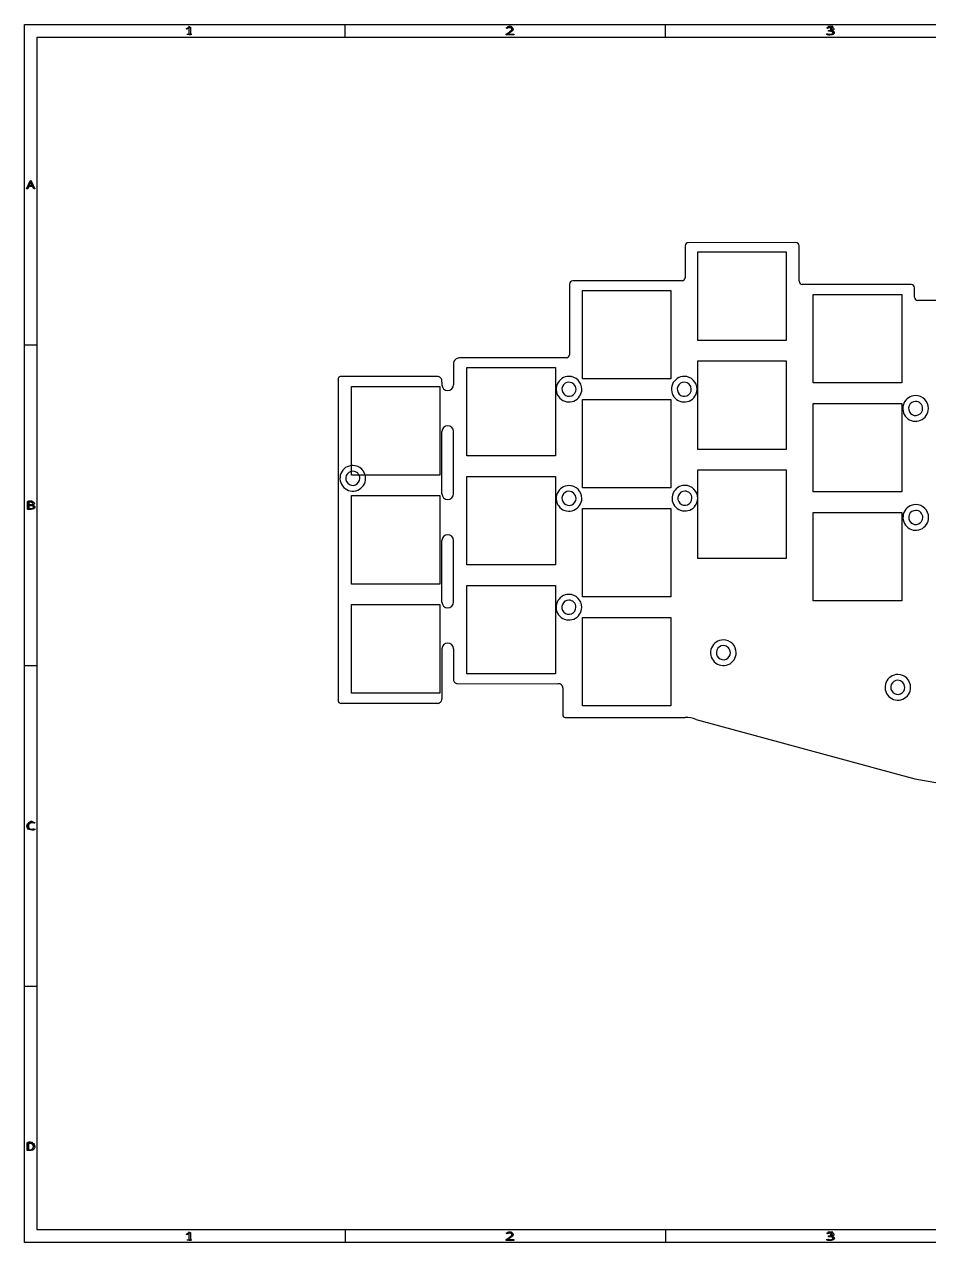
# Model space of a CAD drawing. Header units: millimetres. Extents: x 10 to 287, y 10 to 200.
# Drawn here: x 10 to 151, y 10 to 200 of the extents above; entities that cross this region are included whole.
import ezdxf

# ---------------------------------------------------------------- set-up
doc = ezdxf.new("R2010")
doc.units = ezdxf.units.MM
doc.layers.get('0').update_dxf_attribs({"linetype": 'CONTINUOUS'})

msp = doc.modelspace()

# ---------------------------------------------------------------- linework, layer by layer
at = {"color": 7}
for points in [[(10, 200.0072), (287.0022, 200.0072), (287.0022, 10), (10, 10)], [(12, 198.0072), (285.0022, 198.0072), (285.0022, 12), (12, 12)], [(136.23085, 199.305306)], [(11.460281, 174.357198), (11.284742, 174.740258), (10.707094, 174.740258), (10.533595, 174.357198), (10.34785, 174.357198), (10.917333, 175.599974), (11.082667, 175.599974), (11.650109, 174.357198)], [(115.01, 164.5072), (128.81, 164.5072), (128.81, 150.7072), (115.01, 150.7072)], [(115.01, 164.5072), (128.81, 164.5072), (128.81, 150.7072), (115.01, 150.7072)], [(97.01, 158.5072), (110.81, 158.5072), (110.81, 144.7072), (97.01, 144.7072)], [(97.01, 158.5072), (110.81, 158.5072), (110.81, 144.7072), (97.01, 144.7072)], [(133.01, 157.8872), (146.81, 157.8872), (146.81, 144.0872), (133.01, 144.0872)], [(133.01, 157.8872), (146.81, 157.8872), (146.81, 144.0872), (133.01, 144.0872)], [(79.01, 146.5072), (92.81, 146.5072), (92.81, 132.7072), (79.01, 132.7072)], [(79.01, 146.5072), (92.81, 146.5072), (92.81, 132.7072), (79.01, 132.7072)], [(115.01, 147.5072), (128.81, 147.5072), (128.81, 133.7072), (115.01, 133.7072)], [(115.01, 147.5072), (128.81, 147.5072), (128.81, 133.7072), (115.01, 133.7072)], [(94.925, 145.1072)], [(94.925, 145.1072)], [(112.9, 145.1072)], [(112.9, 145.1072)], [(74.81, 129.7072), (61.01, 129.7072), (61.01, 143.5072), (74.81, 143.5072)], [(74.81, 129.7072), (61.01, 129.7072), (61.01, 143.5072), (74.81, 143.5072)], [(94.925, 144.2072)], [(94.925, 144.2072)], [(112.9, 144.2072)], [(112.9, 144.2072)], [(97.01, 141.5072), (110.81, 141.5072), (110.81, 127.7072), (97.01, 127.7072)], [(97.01, 141.5072), (110.81, 141.5072), (110.81, 127.7072), (97.01, 127.7072)], [(133.01, 140.8872), (146.81, 140.8872), (146.81, 127.0872), (133.01, 127.0872)], [(133.01, 140.8872), (146.81, 140.8872), (146.81, 127.0872), (133.01, 127.0872)], [(148.975, 142.1072)], [(148.975, 142.1072)], [(148.975, 141.2072)], [(148.975, 141.2072)], [(61.21, 131.2072)], [(61.21, 131.2072)], [(61.21, 130.3072)], [(61.21, 130.3072)], [(79.01, 129.5072), (92.81, 129.5072), (92.81, 115.7072), (79.01, 115.7072)], [(79.01, 129.5072), (92.81, 129.5072), (92.81, 115.7072), (79.01, 115.7072)], [(115.01, 130.5072), (128.81, 130.5072), (128.81, 116.7072), (115.01, 116.7072)], [(115.01, 130.5072), (128.81, 130.5072), (128.81, 116.7072), (115.01, 116.7072)], [(94.925, 128.0822)], [(94.925, 128.0822)], [(113, 128.1072)], [(113, 128.1072)], [(74.81, 112.7072), (61.01, 112.7072), (61.01, 126.5072), (74.81, 126.5072)], [(74.81, 112.7072), (61.01, 112.7072), (61.01, 126.5072), (74.81, 126.5072)], [(94.925, 127.1822)], [(94.925, 127.1822)], [(113, 127.2072)], [(113, 127.2072)], [(97.01, 124.5072), (110.81, 124.5072), (110.81, 110.7072), (97.01, 110.7072)], [(97.01, 124.5072), (110.81, 124.5072), (110.81, 110.7072), (97.01, 110.7072)], [(133.01, 123.8822), (146.81, 123.8822), (146.81, 110.0822), (133.01, 110.0822)], [(133.01, 123.8822), (146.81, 123.8822), (146.81, 110.0822), (133.01, 110.0822)], [(149, 125.1072)], [(149, 125.1072)], [(149, 124.2072)], [(149, 124.2072)], [(79.01, 112.5072), (92.81, 112.5072), (92.81, 98.7072), (79.01, 98.7072)], [(79.01, 112.5072), (92.81, 112.5072), (92.81, 98.7072), (79.01, 98.7072)], [(94.91, 111.1072)], [(94.91, 111.1072)], [(94.91, 110.2072)], [(94.91, 110.2072)], [(74.81, 95.7072), (61.01, 95.7072), (61.01, 109.5072), (74.81, 109.5072)], [(74.81, 95.7072), (61.01, 95.7072), (61.01, 109.5072), (74.81, 109.5072)], [(97.01, 107.5072), (110.81, 107.5072), (110.81, 93.7072), (97.01, 93.7072)], [(97.01, 107.5072), (110.81, 107.5072), (110.81, 93.7072), (97.01, 93.7072)], [(119, 104.0072)], [(119, 104.0072)], [(119, 103.1072)], [(119, 103.1072)], [(146.2, 98.6072)], [(146.2, 98.6072)], [(146.2, 97.7072)], [(146.2, 97.7072)], [(10.6595, 24.4136), (10.6595, 25.7136), (10.969, 25.7136), (11.1548, 25.6517), (11.2786, 25.5279), (11.3405, 25.4041), (11.4024, 25.1565), (11.4024, 24.9707), (11.3405, 24.7231), (11.2786, 24.5993), (11.1548, 24.4755), (10.969, 24.4136)], [(11.42659, 24.98313)], [(11.620497, 24.98816)]]:
    msp.add_lwpolyline(points, close=True, dxfattribs=at)
for points in [[(35.526816, 199.339985), (35.337068, 199.232521), (35.222221, 199.334786), (35.70408, 199.594781), (35.886337, 199.594781), (35.88632, 198.3572)], [(35.7177, 198.4136), (35.7177, 199.7136), (35.5939, 199.5279), (35.4701, 199.4041), (35.3463, 199.3422)], [(60, 198.0072), (60, 200.0072)], [(85.3463, 199.5898), (85.4082, 199.6517), (85.532, 199.7136), (85.8415, 199.7136), (85.9654, 199.6517), (86.0273, 199.5898), (86.0892, 199.466), (86.0892, 199.3422), (86.0273, 199.1565), (85.2844, 198.4136), (86.0892, 198.4136)], [(110, 198.0072), (110, 200.0072)], [(135.2844, 199.7136), (136.0892, 199.7136), (135.6558, 199.2184), (135.8415, 199.2184), (135.9654, 199.1565), (136.0273, 199.0945), (136.0892, 198.9707), (136.0892, 198.6612), (136.0273, 198.5374), (135.9654, 198.4755), (135.8415, 198.4136), (135.4701, 198.4136), (135.3463, 198.4755), (135.2844, 198.5374)], [(36.0892, 198.4136), (35.3463, 198.4136)], [(35.88632, 198.3572), (35.671606, 198.3572), (35.671606, 199.222117)], [(86.298272, 198.3572), (85.11984, 198.3572), (85.11984, 198.483731), (85.586719, 198.811325)], [(85.257165, 199.36425), (85.139821, 199.466514)], [(85.768987, 198.757591), (85.396983, 198.502796), (85.396983, 198.495896), (86.298283, 198.495896), (86.298272, 198.3572)], [(135.11236, 198.407492), (135.11236, 198.549623)], [(135.23218, 199.379838), (135.12233, 199.483836)], [(135.55677, 198.930943), (135.3845, 198.930943), (135.3845, 199.06092), (135.55927, 199.06092)], [(135.86135, 199.008916), (135.86135, 199.002016)], [(10.5667, 174.4136), (11, 175.7136), (11.4333, 174.4136)], [(10.933658, 175.253313), (10.768325, 174.87892), (11.22963, 174.878922)], [(11.22963, 174.878922), (11.066338, 175.253315)], [(10.6905, 174.785), (11.3095, 174.785)], [(113.03, 165.4576), (113.0471, 160.5004)], [(113.03, 165.4576), (113.0471, 160.5004)], [(130.31, 165.971), (113.53, 165.9576)], [(130.31, 165.971), (113.53, 165.9576)], [(130.81, 159.9538), (130.81, 165.471)], [(130.81, 159.9538), (130.81, 165.471)], [(112.5471, 160.0004), (95.5171, 160.0004)], [(112.5471, 160.0004), (95.5171, 160.0004)], [(95.0171, 159.5004), (95.0154, 148.4864)], [(95.0171, 159.5004), (95.0154, 148.4864)], [(148.2932, 159.4382), (131.31, 159.4538)], [(148.2932, 159.4382), (131.31, 159.4538)], [(148.7932, 157.4382), (148.7932, 158.9382)], [(148.7932, 157.4382), (148.7932, 158.9382)], [(166.3605, 156.9522), (149.2932, 156.9382)], [(166.3605, 156.9522), (149.2932, 156.9382)], [(10, 150.0072), (12, 150.0072)], [(76.91, 147.0451), (76.91, 143.8072)], [(76.91, 147.0451), (76.91, 143.8072)], [(94.5154, 147.9864), (77.8464, 147.9815)], [(94.5154, 147.9864), (77.8464, 147.9815)], [(58.91, 144.6072), (58.91, 94.6072)], [(58.91, 144.6072), (58.91, 94.6072)], [(74.41, 145.1072), (59.41, 145.1072)], [(74.41, 145.1072), (59.41, 145.1072)], [(75.11, 144.2072), (75.11, 144.4072)], [(75.11, 144.2072), (75.11, 144.4072)], [(75.11, 144.2072), (75.11, 143.8072)], [(75.11, 144.2072), (75.11, 143.8072)], [(75.11, 126.8072), (75.11, 136.5072)], [(75.11, 126.8072), (75.11, 136.5072)], [(76.91, 126.8072), (76.91, 136.5072)], [(76.91, 126.8072), (76.91, 136.5072)], [(10.477354, 125.594775), (10.944985, 125.594775)], [(11.052727, 124.357174), (10.477357, 124.357174), (10.477354, 125.594775)], [(11.0929, 125.0945), (11.2786, 125.0326), (11.3405, 124.9707), (11.4024, 124.8469), (11.4024, 124.6612), (11.3405, 124.5374), (11.2786, 124.4755), (11.1548, 124.4136), (10.6595, 124.4136), (10.6595, 125.7136), (11.0929, 125.7136), (11.2167, 125.6517), (11.2786, 125.5898), (11.3405, 125.466), (11.3405, 125.3422), (11.2786, 125.2184), (11.2167, 125.1565), (11.0929, 125.0945), (10.6595, 125.0945)], [(10.95415, 125.461319), (10.683658, 125.461319), (10.683662, 125.067851)], [(10.683662, 125.067851), (10.986247, 125.067851)], [(10.997712, 124.937856), (10.683662, 124.937854)], [(10.683662, 124.937854), (10.683662, 124.488929), (11.013754, 124.488929)], [(11.254448, 125.014126), (11.254448, 125.005426)], [(75.11, 109.9072), (75.11, 119.5072)], [(75.11, 109.9072), (75.11, 119.5072)], [(76.91, 109.9072), (76.91, 119.5072)], [(76.91, 109.9072), (76.91, 119.5072)], [(75.11, 102.6072), (75.11, 94.8072)], [(75.11, 102.6072), (75.11, 94.8072)], [(76.91, 102.6072), (76.9166, 97.8072)], [(76.91, 102.6072), (76.9166, 97.8072)], [(10, 100.0072), (12, 100.0072)], [(77.51, 97.2138), (93.21, 97.1713)], [(77.51, 97.2138), (93.21, 97.1713)], [(93.9571, 96.5072), (93.95, 92.2972)], [(93.9571, 96.5072), (93.95, 92.2972)], [(74.41, 94.1072), (59.41, 94.1072)], [(74.41, 94.1072), (59.41, 94.1072)], [(94.34, 91.9072), (113.04, 91.9172)], [(94.34, 91.9072), (113.04, 91.9172)], [(114.77, 91.6081), (148.8398, 82.3171)], [(114.77, 91.6081), (148.8398, 82.3171)], [(148.8398, 82.3171), (166.3587, 79.2848)], [(148.8398, 82.3171), (166.3587, 79.2848)], [(11.4024, 74.5374), (11.3405, 74.4755), (11.1548, 74.4136), (11.031, 74.4136), (10.8452, 74.4755), (10.7214, 74.5993), (10.6595, 74.7231), (10.5976, 74.9707), (10.5976, 75.1565), (10.6595, 75.4041), (10.7214, 75.5279), (10.8452, 75.6517), (11.031, 75.7136), (11.1548, 75.7136), (11.3405, 75.6517), (11.4024, 75.5898)], [(11.205122, 75.47535), (11.205111, 75.47518)], [(11.671922, 75.53948), (11.587052, 75.40775)], [(11.605902, 74.5254), (11.605902, 74.3902)], [(10, 50.0072), (12, 50.0072)], [(10.859165, 24.35721), (10.452986, 24.35721), (10.452986, 25.59478), (10.902028, 25.59478)], [(10.875494, 25.46152), (10.636685, 25.46152), (10.636685, 24.49087), (10.834672, 24.49087)], [(35.526816, 11.33282), (35.337068, 11.22535), (35.222221, 11.32762), (35.70408, 11.58761), (35.886337, 11.58761), (35.88632, 10.35)], [(35.7177, 10.4064), (35.7177, 11.7064), (35.5939, 11.5207), (35.4701, 11.3969), (35.3463, 11.335)], [(60, 12), (60, 10)], [(85.257165, 11.35698), (85.139821, 11.45925)], [(85.3463, 11.5826), (85.4082, 11.6445), (85.532, 11.7064), (85.8415, 11.7064), (85.9654, 11.6445), (86.0273, 11.5826), (86.0892, 11.4588), (86.0892, 11.335), (86.0273, 11.1493), (85.2844, 10.4064), (86.0892, 10.4064)], [(110, 12), (110, 10)], [(135.23218, 11.37247), (135.12233, 11.47647)], [(135.2844, 11.7064), (136.0892, 11.7064), (135.6558, 11.2112), (135.8415, 11.2112), (135.9654, 11.1493), (136.0273, 11.0873), (136.0892, 10.9635), (136.0892, 10.654), (136.0273, 10.5302), (135.9654, 10.4683), (135.8415, 10.4064), (135.4701, 10.4064), (135.3463, 10.4683), (135.2844, 10.5302)], [(36.0892, 10.4064), (35.3463, 10.4064)], [(35.88632, 10.35), (35.671606, 10.35), (35.671606, 11.21492)], [(86.298272, 10.35), (85.11984, 10.35), (85.11984, 10.47653), (85.586719, 10.80413)], [(85.768987, 10.7503), (85.396983, 10.4955), (85.396983, 10.4885), (86.298283, 10.4885), (86.298272, 10.35)], [(135.11236, 10.40017), (135.11236, 10.5423)], [(135.55677, 10.92356), (135.3845, 10.92356), (135.3845, 11.05355), (135.55927, 11.05355)], [(135.86135, 11.00169), (135.86135, 10.99469)], [(136.23085, 11.29784), (136.23086, 11.29812)]]:
    msp.add_lwpolyline(points, dxfattribs=at)
for points in [[(85.139821, 199.466514), (85.209728, 199.506961), (85.289621, 199.541049), (85.379502, 199.568779)], [(85.379502, 199.568779), (85.471047, 199.597666), (85.57341, 199.612109), (85.686593, 199.612109)], [(85.686593, 199.612109), (85.853038, 199.612109), (85.98453, 199.582642), (86.081068, 199.523709)], [(86.081068, 199.523709), (86.177606, 199.464776), (86.225875, 199.384466), (86.225875, 199.282781)], [(135.12233, 199.483836), (135.185597, 199.518503), (135.263823, 199.548546), (135.35701, 199.573966)], [(135.35701, 199.573966), (135.45189, 199.599386), (135.55925, 199.612096), (135.67909, 199.612096)], [(135.67909, 199.612096), (135.865503, 199.612096), (136.00365, 199.583209), (136.09353, 199.525436)], [(136.09353, 199.525436), (136.185077, 199.467663), (136.23085, 199.394286), (136.23085, 199.305306)], [(35.606706, 199.388515), (35.585066, 199.375802), (35.558436, 199.359625), (35.526816, 199.339985)], [(35.681606, 199.435315), (35.654973, 199.416828), (35.630006, 199.401228), (35.606706, 199.388515)], [(35.671606, 199.222117), (35.671606, 199.271804), (35.672439, 199.31167), (35.674106, 199.341715)], [(35.674106, 199.341715), (35.675773, 199.371762), (35.678273, 199.402962), (35.681606, 199.435315)], [(85.456899, 199.45091), (85.391986, 199.43011), (85.325408, 199.401223), (85.257165, 199.36425)], [(85.686593, 199.48211), (85.598377, 199.48211), (85.521812, 199.47171), (85.456899, 199.45091)], [(85.586719, 198.811325), (85.674935, 198.873725), (85.749835, 198.929191), (85.81142, 198.977722)], [(85.91379, 199.42838), (85.855537, 199.4642), (85.779804, 199.48211), (85.686593, 199.48211)], [(86.008668, 198.932654), (85.940425, 198.877187), (85.860532, 198.818833), (85.768987, 198.757591)], [(85.81142, 198.977722), (85.874667, 199.026255), (85.922103, 199.073632), (85.95373, 199.119852)], [(86.00117, 199.274116), (86.00117, 199.342293), (85.972043, 199.393714), (85.91379, 199.42838)], [(85.95373, 199.119852), (85.985357, 199.166072), (86.00117, 199.217493), (86.00117, 199.274116)], [(86.168455, 199.100784), (86.130175, 199.044164), (86.076913, 198.988121), (86.008668, 198.932654)], [(86.225875, 199.282781), (86.225875, 199.218074), (86.206735, 199.157409), (86.168455, 199.100784)], [(135.11236, 198.549623), (135.18726, 198.523043), (135.267987, 198.50282), (135.35454, 198.488953)], [(135.34205, 198.355492), (135.262157, 198.364739), (135.185593, 198.382072), (135.11236, 198.407492)], [(135.43441, 199.454368), (135.36617, 199.434721), (135.29876, 199.409878), (135.23218, 199.379838)], [(135.60171, 198.339892), (135.508503, 198.339892), (135.42195, 198.345092), (135.34205, 198.355492)], [(135.35454, 198.488953), (135.441093, 198.475086), (135.524317, 198.468153), (135.60421, 198.468153)], [(135.68158, 199.483838), (135.585047, 199.483838), (135.502657, 199.474015), (135.43441, 199.454368)], [(135.92378, 198.878943), (135.837227, 198.91361), (135.71489, 198.930943), (135.55677, 198.930943)], [(135.55927, 199.06092), (135.705737, 199.06092), (135.81642, 199.082297), (135.89132, 199.12505)], [(135.98869, 198.386692), (135.888823, 198.355492), (135.75983, 198.339892), (135.60171, 198.339892)], [(135.60421, 198.468153), (135.763997, 198.468153), (135.878843, 198.48953), (135.94875, 198.532283)], [(135.91877, 199.433578), (135.860503, 199.467085), (135.78144, 199.483838), (135.68158, 199.483838)], [(136.1285, 199.105986), (136.0619, 199.057453), (135.97285, 199.025096), (135.86135, 199.008916)], [(135.86135, 199.002016), (136.00283, 198.990463), (136.108523, 198.959263), (136.17843, 198.908416)], [(135.89132, 199.12505), (135.967887, 199.167803), (136.00617, 199.224425), (136.00617, 199.294914)], [(136.00617, 199.294914), (136.00617, 199.355001), (135.977037, 199.401222), (135.91877, 199.433578)], [(136.0561, 198.712546), (136.0561, 198.789967), (136.011993, 198.845432), (135.92378, 198.878943)], [(135.94875, 198.532283), (136.020317, 198.57619), (136.0561, 198.636277), (136.0561, 198.712546)], [(136.21339, 198.51669), (136.165123, 198.461223), (136.090223, 198.417891), (135.98869, 198.386692)], [(136.23086, 199.305315), (136.23086, 199.222117), (136.19674, 199.155674), (136.1285, 199.105986)], [(136.17843, 198.908416), (136.250003, 198.857576), (136.28579, 198.791133), (136.28579, 198.709086)], [(136.28579, 198.709086), (136.28579, 198.636287), (136.261657, 198.572155), (136.21339, 198.51669)], [(10.962238, 175.333043), (10.951351, 175.299536), (10.941825, 175.27296), (10.933658, 175.253313)], [(10.996938, 175.438775), (10.986051, 175.402955), (10.974485, 175.367711), (10.962238, 175.333043)], [(11.017348, 175.378105), (11.009181, 175.404685), (11.002378, 175.424908), (10.996938, 175.438775)], [(11.045928, 175.303575), (11.036401, 175.327842), (11.026875, 175.352685), (11.017348, 175.378105)], [(11.066338, 175.253315), (11.062271, 175.262562), (11.055468, 175.279315), (11.045928, 175.303575)], [(113.176447, 165.811153), (113.082678, 165.717385), (113.03, 165.590208), (113.03, 165.4576)], [(113.176447, 165.811153), (113.082678, 165.717385), (113.03, 165.590208), (113.03, 165.4576)], [(113.53, 165.9576), (113.397392, 165.9576), (113.270215, 165.904922), (113.176447, 165.811153)], [(113.53, 165.9576), (113.397392, 165.9576), (113.270215, 165.904922), (113.176447, 165.811153)], [(130.663553, 165.824553), (130.569785, 165.918322), (130.442608, 165.971), (130.31, 165.971)], [(130.663553, 165.824553), (130.569785, 165.918322), (130.442608, 165.971), (130.31, 165.971)], [(130.81, 165.471), (130.81, 165.603608), (130.757322, 165.730785), (130.663553, 165.824553)], [(130.81, 165.471), (130.81, 165.603608), (130.757322, 165.730785), (130.663553, 165.824553)], [(95.163547, 159.853953), (95.069778, 159.760185), (95.0171, 159.633008), (95.0171, 159.5004)], [(95.163547, 159.853953), (95.069778, 159.760185), (95.0171, 159.633008), (95.0171, 159.5004)], [(95.5171, 160.0004), (95.384492, 160.0004), (95.257315, 159.947722), (95.163547, 159.853953)], [(95.5171, 160.0004), (95.384492, 160.0004), (95.257315, 159.947722), (95.163547, 159.853953)], [(112.5471, 160.0004), (112.679708, 160.0004), (112.806885, 160.053078), (112.900653, 160.146847)], [(112.5471, 160.0004), (112.679708, 160.0004), (112.806885, 160.053078), (112.900653, 160.146847)], [(112.900653, 160.146847), (112.994422, 160.240615), (113.0471, 160.367792), (113.0471, 160.5004)], [(112.900653, 160.146847), (112.994422, 160.240615), (113.0471, 160.367792), (113.0471, 160.5004)], [(130.81, 159.9538), (130.81, 159.821192), (130.862678, 159.694015), (130.956447, 159.600247)], [(130.81, 159.9538), (130.81, 159.821192), (130.862678, 159.694015), (130.956447, 159.600247)], [(130.956447, 159.600247), (131.050215, 159.506478), (131.177392, 159.4538), (131.31, 159.4538)], [(130.956447, 159.600247), (131.050215, 159.506478), (131.177392, 159.4538), (131.31, 159.4538)], [(148.646753, 159.291753), (148.552985, 159.385522), (148.425808, 159.4382), (148.2932, 159.4382)], [(148.646753, 159.291753), (148.552985, 159.385522), (148.425808, 159.4382), (148.2932, 159.4382)], [(148.7932, 158.9382), (148.7932, 159.070808), (148.740522, 159.197985), (148.646753, 159.291753)], [(148.7932, 158.9382), (148.7932, 159.070808), (148.740522, 159.197985), (148.646753, 159.291753)], [(148.7932, 157.4382), (148.7932, 157.305592), (148.845878, 157.178415), (148.939647, 157.084647)], [(148.7932, 157.4382), (148.7932, 157.305592), (148.845878, 157.178415), (148.939647, 157.084647)], [(148.939647, 157.084647), (149.033415, 156.990878), (149.160592, 156.9382), (149.2932, 156.9382)], [(148.939647, 157.084647), (149.033415, 156.990878), (149.160592, 156.9382), (149.2932, 156.9382)], [(94.868953, 148.132847), (94.962722, 148.226615), (95.0154, 148.353792), (95.0154, 148.4864)], [(94.868953, 148.132847), (94.962722, 148.226615), (95.0154, 148.353792), (95.0154, 148.4864)], [(77.184271, 147.707199), (77.008659, 147.531606), (76.91, 147.29344), (76.91, 147.0451)], [(77.184271, 147.707199), (77.008659, 147.531606), (76.91, 147.29344), (76.91, 147.0451)], [(77.8464, 147.9814), (77.59806, 147.981427), (77.359883, 147.882793), (77.184271, 147.707199)], [(77.8464, 147.9814), (77.59806, 147.981427), (77.359883, 147.882793), (77.184271, 147.707199)], [(94.5154, 147.9864), (94.648008, 147.9864), (94.775185, 148.039078), (94.868953, 148.132847)], [(94.5154, 147.9864), (94.648008, 147.9864), (94.775185, 148.039078), (94.868953, 148.132847)], [(59.056447, 144.960753), (58.962678, 144.866985), (58.91, 144.739808), (58.91, 144.6072)], [(59.056447, 144.960753), (58.962678, 144.866985), (58.91, 144.739808), (58.91, 144.6072)], [(59.41, 145.1072), (59.277392, 145.1072), (59.150215, 145.054522), (59.056447, 144.960753)], [(59.41, 145.1072), (59.277392, 145.1072), (59.150215, 145.054522), (59.056447, 144.960753)], [(74.904975, 144.902175), (74.773699, 145.03345), (74.595652, 145.1072), (74.41, 145.1072)], [(74.904975, 144.902175), (74.773699, 145.03345), (74.595652, 145.1072), (74.41, 145.1072)], [(75.11, 144.4072), (75.11, 144.592852), (75.03625, 144.770899), (74.904975, 144.902175)], [(75.11, 144.4072), (75.11, 144.592852), (75.03625, 144.770899), (74.904975, 144.902175)], [(94.925, 145.1072), (94.116076, 145.1072), (93.386803, 144.619916), (93.077241, 143.872567)], [(94.925, 145.1072), (94.116076, 145.1072), (93.386803, 144.619916), (93.077241, 143.872567)], [(96.339214, 144.521414), (95.964141, 144.896486), (95.455433, 145.1072), (94.925, 145.1072)], [(96.339214, 144.521414), (95.964141, 144.896486), (95.455433, 145.1072), (94.925, 145.1072)], [(96.925, 143.1072), (96.925, 143.637633), (96.714286, 144.146341), (96.339214, 144.521414)], [(96.925, 143.1072), (96.925, 143.637633), (96.714286, 144.146341), (96.339214, 144.521414)], [(112.9, 145.1072), (112.091076, 145.1072), (111.361803, 144.619916), (111.052241, 143.872567)], [(112.9, 145.1072), (112.091076, 145.1072), (111.361803, 144.619916), (111.052241, 143.872567)], [(114.314214, 144.521414), (113.939141, 144.896486), (113.430433, 145.1072), (112.9, 145.1072)], [(114.314214, 144.521414), (113.939141, 144.896486), (113.430433, 145.1072), (112.9, 145.1072)], [(114.9, 143.1072), (114.9, 143.637633), (114.689286, 144.146341), (114.314214, 144.521414)], [(114.9, 143.1072), (114.9, 143.637633), (114.689286, 144.146341), (114.314214, 144.521414)], [(75.11, 143.8072), (75.11, 143.310144), (75.512944, 142.9072), (76.01, 142.9072)], [(75.11, 143.8072), (75.11, 143.310144), (75.512944, 142.9072), (76.01, 142.9072)], [(76.01, 142.9072), (76.507056, 142.9072), (76.91, 143.310144), (76.91, 143.8072)], [(76.01, 142.9072), (76.507056, 142.9072), (76.91, 143.310144), (76.91, 143.8072)], [(93.077241, 143.872567), (92.767679, 143.125218), (92.93879, 142.264982), (93.510786, 141.692986)], [(93.077241, 143.872567), (92.767679, 143.125218), (92.93879, 142.264982), (93.510786, 141.692986)], [(93.908733, 143.528152), (93.738473, 143.11711), (93.832585, 142.64398), (94.147183, 142.329383)], [(93.908733, 143.528152), (93.738473, 143.11711), (93.832585, 142.64398), (94.147183, 142.329383)], [(94.925, 144.2072), (94.480092, 144.2072), (94.078992, 143.939194), (93.908733, 143.528152)], [(94.925, 144.2072), (94.480092, 144.2072), (94.078992, 143.939194), (93.908733, 143.528152)], [(96.025, 143.1072), (96.025, 143.714713), (95.532513, 144.2072), (94.925, 144.2072)], [(96.025, 143.1072), (96.025, 143.714713), (95.532513, 144.2072), (94.925, 144.2072)], [(95.345952, 142.090933), (95.756994, 142.261192), (96.025, 142.662292), (96.025, 143.1072)], [(95.345952, 142.090933), (95.756994, 142.261192), (96.025, 142.662292), (96.025, 143.1072)], [(95.690367, 141.259441), (96.437716, 141.569003), (96.925, 142.298276), (96.925, 143.1072)], [(95.690367, 141.259441), (96.437716, 141.569003), (96.925, 142.298276), (96.925, 143.1072)], [(111.052241, 143.872567), (110.742679, 143.125218), (110.91379, 142.264982), (111.485786, 141.692986)], [(111.052241, 143.872567), (110.742679, 143.125218), (110.91379, 142.264982), (111.485786, 141.692986)], [(111.883733, 143.528152), (111.713473, 143.11711), (111.807585, 142.64398), (112.122183, 142.329383)], [(111.883733, 143.528152), (111.713473, 143.11711), (111.807585, 142.64398), (112.122183, 142.329383)], [(112.9, 144.2072), (112.455092, 144.2072), (112.053992, 143.939194), (111.883733, 143.528152)], [(112.9, 144.2072), (112.455092, 144.2072), (112.053992, 143.939194), (111.883733, 143.528152)], [(114, 143.1072), (114, 143.714713), (113.507513, 144.2072), (112.9, 144.2072)], [(114, 143.1072), (114, 143.714713), (113.507513, 144.2072), (112.9, 144.2072)], [(113.320952, 142.090933), (113.731994, 142.261192), (114, 142.662292), (114, 143.1072)], [(113.320952, 142.090933), (113.731994, 142.261192), (114, 142.662292), (114, 143.1072)], [(113.665367, 141.259441), (114.412716, 141.569003), (114.9, 142.298276), (114.9, 143.1072)], [(113.665367, 141.259441), (114.412716, 141.569003), (114.9, 142.298276), (114.9, 143.1072)], [(93.510786, 141.692986), (94.082782, 141.12099), (94.943018, 140.949879), (95.690367, 141.259441)], [(93.510786, 141.692986), (94.082782, 141.12099), (94.943018, 140.949879), (95.690367, 141.259441)], [(94.147183, 142.329383), (94.46178, 142.014785), (94.93491, 141.920673), (95.345952, 142.090933)], [(94.147183, 142.329383), (94.46178, 142.014785), (94.93491, 141.920673), (95.345952, 142.090933)], [(111.485786, 141.692986), (112.057782, 141.12099), (112.918018, 140.949879), (113.665367, 141.259441)], [(111.485786, 141.692986), (112.057782, 141.12099), (112.918018, 140.949879), (113.665367, 141.259441)], [(112.122183, 142.329383), (112.43678, 142.014785), (112.90991, 141.920673), (113.320952, 142.090933)], [(112.122183, 142.329383), (112.43678, 142.014785), (112.90991, 141.920673), (113.320952, 142.090933)], [(147.127241, 140.872567), (146.817679, 140.125218), (146.98879, 139.264982), (147.560786, 138.692986)], [(147.127241, 140.872567), (146.817679, 140.125218), (146.98879, 139.264982), (147.560786, 138.692986)], [(148.975, 142.1072), (148.166076, 142.1072), (147.436803, 141.619916), (147.127241, 140.872567)], [(148.975, 142.1072), (148.166076, 142.1072), (147.436803, 141.619916), (147.127241, 140.872567)], [(148.975, 141.2072), (148.530092, 141.2072), (148.128992, 140.939194), (147.958733, 140.528152)], [(148.975, 141.2072), (148.530092, 141.2072), (148.128992, 140.939194), (147.958733, 140.528152)], [(150.389214, 141.521414), (150.014141, 141.896486), (149.505433, 142.1072), (148.975, 142.1072)], [(150.389214, 141.521414), (150.014141, 141.896486), (149.505433, 142.1072), (148.975, 142.1072)], [(149.752817, 140.885017), (149.546527, 141.091307), (149.266738, 141.2072), (148.975, 141.2072)], [(149.752817, 140.885017), (149.546527, 141.091307), (149.266738, 141.2072), (148.975, 141.2072)], [(150.075, 140.1072), (150.075, 140.398938), (149.959107, 140.678727), (149.752817, 140.885017)], [(150.075, 140.1072), (150.075, 140.398938), (149.959107, 140.678727), (149.752817, 140.885017)], [(150.975, 140.1072), (150.975, 140.637633), (150.764286, 141.146341), (150.389214, 141.521414)], [(150.975, 140.1072), (150.975, 140.637633), (150.764286, 141.146341), (150.389214, 141.521414)], [(147.958733, 140.528152), (147.788473, 140.11711), (147.882585, 139.64398), (148.197183, 139.329383)], [(147.958733, 140.528152), (147.788473, 140.11711), (147.882585, 139.64398), (148.197183, 139.329383)], [(148.197183, 139.329383), (148.51178, 139.014785), (148.98491, 138.920673), (149.395952, 139.090933)], [(148.197183, 139.329383), (148.51178, 139.014785), (148.98491, 138.920673), (149.395952, 139.090933)], [(149.395952, 139.090933), (149.806994, 139.261192), (150.075, 139.662292), (150.075, 140.1072)], [(149.395952, 139.090933), (149.806994, 139.261192), (150.075, 139.662292), (150.075, 140.1072)], [(149.740367, 138.259441), (150.487716, 138.569003), (150.975, 139.298276), (150.975, 140.1072)], [(149.740367, 138.259441), (150.487716, 138.569003), (150.975, 139.298276), (150.975, 140.1072)], [(76.01, 137.4072), (75.512944, 137.4072), (75.11, 137.004256), (75.11, 136.5072)], [(76.01, 137.4072), (75.512944, 137.4072), (75.11, 137.004256), (75.11, 136.5072)], [(76.91, 136.5072), (76.91, 137.004256), (76.507056, 137.4072), (76.01, 137.4072)], [(76.91, 136.5072), (76.91, 137.004256), (76.507056, 137.4072), (76.01, 137.4072)], [(147.560786, 138.692986), (148.132782, 138.12099), (148.993018, 137.949879), (149.740367, 138.259441)], [(147.560786, 138.692986), (148.132782, 138.12099), (148.993018, 137.949879), (149.740367, 138.259441)], [(61.21, 131.2072), (60.401076, 131.2072), (59.671803, 130.719916), (59.362241, 129.972567)], [(61.21, 131.2072), (60.401076, 131.2072), (59.671803, 130.719916), (59.362241, 129.972567)], [(62.624214, 130.621414), (62.249141, 130.996486), (61.740433, 131.2072), (61.21, 131.2072)], [(62.624214, 130.621414), (62.249141, 130.996486), (61.740433, 131.2072), (61.21, 131.2072)], [(59.362241, 129.972567), (59.052679, 129.225218), (59.22379, 128.364982), (59.795786, 127.792986)], [(59.362241, 129.972567), (59.052679, 129.225218), (59.22379, 128.364982), (59.795786, 127.792986)], [(60.193733, 129.628152), (60.023473, 129.21711), (60.117585, 128.74398), (60.432183, 128.429383)], [(60.193733, 129.628152), (60.023473, 129.21711), (60.117585, 128.74398), (60.432183, 128.429383)], [(61.21, 130.3072), (60.765092, 130.3072), (60.363992, 130.039194), (60.193733, 129.628152)], [(61.21, 130.3072), (60.765092, 130.3072), (60.363992, 130.039194), (60.193733, 129.628152)], [(61.987817, 129.985017), (61.781527, 130.191307), (61.501738, 130.3072), (61.21, 130.3072)], [(61.987817, 129.985017), (61.781527, 130.191307), (61.501738, 130.3072), (61.21, 130.3072)], [(61.630952, 128.190933), (62.041994, 128.361192), (62.31, 128.762292), (62.31, 129.2072)], [(61.630952, 128.190933), (62.041994, 128.361192), (62.31, 128.762292), (62.31, 129.2072)], [(61.975367, 127.359441), (62.722716, 127.669003), (63.21, 128.398276), (63.21, 129.2072)], [(61.975367, 127.359441), (62.722716, 127.669003), (63.21, 128.398276), (63.21, 129.2072)], [(62.31, 129.2072), (62.31, 129.498938), (62.194107, 129.778727), (61.987817, 129.985017)], [(62.31, 129.2072), (62.31, 129.498938), (62.194107, 129.778727), (61.987817, 129.985017)], [(63.21, 129.2072), (63.21, 129.737633), (62.999286, 130.246341), (62.624214, 130.621414)], [(63.21, 129.2072), (63.21, 129.737633), (62.999286, 130.246341), (62.624214, 130.621414)], [(59.795786, 127.792986), (60.367782, 127.22099), (61.228018, 127.049879), (61.975367, 127.359441)], [(59.795786, 127.792986), (60.367782, 127.22099), (61.228018, 127.049879), (61.975367, 127.359441)], [(60.432183, 128.429383), (60.74678, 128.114785), (61.21991, 128.020673), (61.630952, 128.190933)], [(60.432183, 128.429383), (60.74678, 128.114785), (61.21991, 128.020673), (61.630952, 128.190933)], [(94.925, 128.0822), (94.116076, 128.0822), (93.386803, 127.594916), (93.077241, 126.847567)], [(94.925, 128.0822), (94.116076, 128.0822), (93.386803, 127.594916), (93.077241, 126.847567)], [(96.339214, 127.496414), (95.964141, 127.871486), (95.455433, 128.0822), (94.925, 128.0822)], [(96.339214, 127.496414), (95.964141, 127.871486), (95.455433, 128.0822), (94.925, 128.0822)], [(96.925, 126.0822), (96.925, 126.612633), (96.714286, 127.121341), (96.339214, 127.496414)], [(96.925, 126.0822), (96.925, 126.612633), (96.714286, 127.121341), (96.339214, 127.496414)], [(113, 128.1072), (112.191076, 128.1072), (111.461803, 127.619916), (111.152241, 126.872567)], [(113, 128.1072), (112.191076, 128.1072), (111.461803, 127.619916), (111.152241, 126.872567)], [(114.414214, 127.521414), (114.039141, 127.896486), (113.530433, 128.1072), (113, 128.1072)], [(114.414214, 127.521414), (114.039141, 127.896486), (113.530433, 128.1072), (113, 128.1072)], [(115, 126.1072), (115, 126.637633), (114.789286, 127.146341), (114.414214, 127.521414)], [(115, 126.1072), (115, 126.637633), (114.789286, 127.146341), (114.414214, 127.521414)], [(10.944985, 125.594775), (11.148236, 125.594775), (11.302585, 125.571665), (11.408031, 125.525445)], [(11.256735, 125.416249), (11.194082, 125.446296), (11.09322, 125.461319), (10.95415, 125.461319)], [(11.353015, 125.270652), (11.353015, 125.338828), (11.320922, 125.38736), (11.256735, 125.416249)], [(11.408031, 125.525445), (11.513478, 125.479225), (11.566201, 125.400071), (11.566201, 125.287983)], [(75.11, 126.8072), (75.11, 126.310144), (75.512944, 125.9072), (76.01, 125.9072)], [(75.11, 126.8072), (75.11, 126.310144), (75.512944, 125.9072), (76.01, 125.9072)], [(76.01, 125.9072), (76.507056, 125.9072), (76.91, 126.310144), (76.91, 126.8072)], [(76.01, 125.9072), (76.507056, 125.9072), (76.91, 126.310144), (76.91, 126.8072)], [(93.077241, 126.847567), (92.767679, 126.100218), (92.93879, 125.239982), (93.510786, 124.667986)], [(93.077241, 126.847567), (92.767679, 126.100218), (92.93879, 125.239982), (93.510786, 124.667986)], [(93.908733, 126.503152), (93.738473, 126.09211), (93.832585, 125.61898), (94.147183, 125.304383)], [(93.908733, 126.503152), (93.738473, 126.09211), (93.832585, 125.61898), (94.147183, 125.304383)], [(94.925, 127.1822), (94.480092, 127.1822), (94.078992, 126.914194), (93.908733, 126.503152)], [(94.925, 127.1822), (94.480092, 127.1822), (94.078992, 126.914194), (93.908733, 126.503152)], [(96.025, 126.0822), (96.025, 126.689713), (95.532513, 127.1822), (94.925, 127.1822)], [(96.025, 126.0822), (96.025, 126.689713), (95.532513, 127.1822), (94.925, 127.1822)], [(95.345952, 125.065933), (95.756994, 125.236192), (96.025, 125.637292), (96.025, 126.0822)], [(95.345952, 125.065933), (95.756994, 125.236192), (96.025, 125.637292), (96.025, 126.0822)], [(95.690367, 124.234441), (96.437716, 124.544003), (96.925, 125.273276), (96.925, 126.0822)], [(95.690367, 124.234441), (96.437716, 124.544003), (96.925, 125.273276), (96.925, 126.0822)], [(111.152241, 126.872567), (110.842679, 126.125218), (111.01379, 125.264982), (111.585786, 124.692986)], [(111.152241, 126.872567), (110.842679, 126.125218), (111.01379, 125.264982), (111.585786, 124.692986)], [(111.983733, 126.528152), (111.813473, 126.11711), (111.907585, 125.64398), (112.222183, 125.329383)], [(111.983733, 126.528152), (111.813473, 126.11711), (111.907585, 125.64398), (112.222183, 125.329383)], [(113, 127.2072), (112.555092, 127.2072), (112.153992, 126.939194), (111.983733, 126.528152)], [(113, 127.2072), (112.555092, 127.2072), (112.153992, 126.939194), (111.983733, 126.528152)], [(113.777817, 126.885017), (113.571527, 127.091307), (113.291738, 127.2072), (113, 127.2072)], [(113.777817, 126.885017), (113.571527, 127.091307), (113.291738, 127.2072), (113, 127.2072)], [(113.420952, 125.090933), (113.831994, 125.261192), (114.1, 125.662292), (114.1, 126.1072)], [(113.420952, 125.090933), (113.831994, 125.261192), (114.1, 125.662292), (114.1, 126.1072)], [(113.765367, 124.259441), (114.512716, 124.569003), (115, 125.298276), (115, 126.1072)], [(113.765367, 124.259441), (114.512716, 124.569003), (115, 125.298276), (115, 126.1072)], [(114.1, 126.1072), (114.1, 126.398938), (113.984107, 126.678727), (113.777817, 126.885017)], [(114.1, 126.1072), (114.1, 126.398938), (113.984107, 126.678727), (113.777817, 126.885017)], [(10.986247, 125.067851), (11.125314, 125.067851), (11.220826, 125.084608), (11.272785, 125.118121)], [(11.311759, 124.877186), (11.253686, 124.917633), (11.149003, 124.937856), (10.997712, 124.937856)], [(11.013754, 124.488929), (11.158934, 124.488929), (11.259796, 124.510306), (11.316339, 124.553059)], [(11.467635, 124.449034), (11.366773, 124.387794), (11.22847, 124.357174), (11.052727, 124.357174)], [(11.485971, 125.105986), (11.432484, 125.058613), (11.35531, 125.027993), (11.254448, 125.014126)], [(11.254448, 125.005426), (11.323217, 124.996179), (11.38511, 124.980579), (11.440125, 124.958626)], [(11.272785, 125.118121), (11.326272, 125.152788), (11.353015, 125.203631), (11.353015, 125.270652)], [(11.401159, 124.721189), (11.401159, 124.785902), (11.371359, 124.837901), (11.311759, 124.877186)], [(11.316339, 124.553059), (11.372886, 124.595812), (11.401159, 124.651856), (11.401159, 124.721189)], [(11.440125, 124.958626), (11.496665, 124.936673), (11.540983, 124.905473), (11.573079, 124.865026)], [(11.621219, 124.709029), (11.621219, 124.596942), (11.570024, 124.510277), (11.467635, 124.449034)], [(11.566201, 125.287983), (11.566201, 125.215184), (11.539458, 125.154519), (11.485971, 125.105986)], [(11.573079, 124.865026), (11.605172, 124.824579), (11.621219, 124.77258), (11.621219, 124.709029)], [(93.510786, 124.667986), (94.082782, 124.09599), (94.943018, 123.924879), (95.690367, 124.234441)], [(93.510786, 124.667986), (94.082782, 124.09599), (94.943018, 123.924879), (95.690367, 124.234441)], [(94.147183, 125.304383), (94.46178, 124.989785), (94.93491, 124.895673), (95.345952, 125.065933)], [(94.147183, 125.304383), (94.46178, 124.989785), (94.93491, 124.895673), (95.345952, 125.065933)], [(111.585786, 124.692986), (112.157782, 124.12099), (113.018018, 123.949879), (113.765367, 124.259441)], [(111.585786, 124.692986), (112.157782, 124.12099), (113.018018, 123.949879), (113.765367, 124.259441)], [(112.222183, 125.329383), (112.53678, 125.014785), (113.00991, 124.920673), (113.420952, 125.090933)], [(112.222183, 125.329383), (112.53678, 125.014785), (113.00991, 124.920673), (113.420952, 125.090933)], [(147.152241, 123.872567), (146.842679, 123.125218), (147.01379, 122.264982), (147.585786, 121.692986)], [(147.152241, 123.872567), (146.842679, 123.125218), (147.01379, 122.264982), (147.585786, 121.692986)], [(149, 125.1072), (148.191076, 125.1072), (147.461803, 124.619916), (147.152241, 123.872567)], [(149, 125.1072), (148.191076, 125.1072), (147.461803, 124.619916), (147.152241, 123.872567)], [(147.983733, 123.528152), (147.813473, 123.11711), (147.907585, 122.64398), (148.222183, 122.329383)], [(147.983733, 123.528152), (147.813473, 123.11711), (147.907585, 122.64398), (148.222183, 122.329383)], [(149, 124.2072), (148.555092, 124.2072), (148.153992, 123.939194), (147.983733, 123.528152)], [(149, 124.2072), (148.555092, 124.2072), (148.153992, 123.939194), (147.983733, 123.528152)], [(150.414214, 124.521414), (150.039141, 124.896486), (149.530433, 125.1072), (149, 125.1072)], [(150.414214, 124.521414), (150.039141, 124.896486), (149.530433, 125.1072), (149, 125.1072)], [(149.777817, 123.885017), (149.571527, 124.091307), (149.291738, 124.2072), (149, 124.2072)], [(149.777817, 123.885017), (149.571527, 124.091307), (149.291738, 124.2072), (149, 124.2072)], [(150.1, 123.1072), (150.1, 123.398938), (149.984107, 123.678727), (149.777817, 123.885017)], [(150.1, 123.1072), (150.1, 123.398938), (149.984107, 123.678727), (149.777817, 123.885017)], [(151, 123.1072), (151, 123.637633), (150.789286, 124.146341), (150.414214, 124.521414)], [(151, 123.1072), (151, 123.637633), (150.789286, 124.146341), (150.414214, 124.521414)], [(147.585786, 121.692986), (148.157782, 121.12099), (149.018018, 120.949879), (149.765367, 121.259441)], [(147.585786, 121.692986), (148.157782, 121.12099), (149.018018, 120.949879), (149.765367, 121.259441)], [(148.222183, 122.329383), (148.53678, 122.014785), (149.00991, 121.920673), (149.420952, 122.090933)], [(148.222183, 122.329383), (148.53678, 122.014785), (149.00991, 121.920673), (149.420952, 122.090933)], [(149.420952, 122.090933), (149.831994, 122.261192), (150.1, 122.662292), (150.1, 123.1072)], [(149.420952, 122.090933), (149.831994, 122.261192), (150.1, 122.662292), (150.1, 123.1072)], [(149.765367, 121.259441), (150.512716, 121.569003), (151, 122.298276), (151, 123.1072)], [(149.765367, 121.259441), (150.512716, 121.569003), (151, 122.298276), (151, 123.1072)], [(76.01, 120.4072), (75.512944, 120.4072), (75.11, 120.004256), (75.11, 119.5072)], [(76.01, 120.4072), (75.512944, 120.4072), (75.11, 120.004256), (75.11, 119.5072)], [(76.91, 119.5072), (76.91, 120.004256), (76.507056, 120.4072), (76.01, 120.4072)], [(76.91, 119.5072), (76.91, 120.004256), (76.507056, 120.4072), (76.01, 120.4072)], [(94.91, 111.1072), (94.101076, 111.1072), (93.371803, 110.619916), (93.062241, 109.872567)], [(94.91, 111.1072), (94.101076, 111.1072), (93.371803, 110.619916), (93.062241, 109.872567)], [(94.91, 110.2072), (94.465092, 110.2072), (94.063992, 109.939194), (93.893733, 109.528152)], [(94.91, 110.2072), (94.465092, 110.2072), (94.063992, 109.939194), (93.893733, 109.528152)], [(96.324214, 110.521414), (95.949141, 110.896486), (95.440433, 111.1072), (94.91, 111.1072)], [(96.324214, 110.521414), (95.949141, 110.896486), (95.440433, 111.1072), (94.91, 111.1072)], [(95.687817, 109.885017), (95.481527, 110.091307), (95.201738, 110.2072), (94.91, 110.2072)], [(95.687817, 109.885017), (95.481527, 110.091307), (95.201738, 110.2072), (94.91, 110.2072)], [(96.91, 109.1072), (96.91, 109.637633), (96.699286, 110.146341), (96.324214, 110.521414)], [(96.91, 109.1072), (96.91, 109.637633), (96.699286, 110.146341), (96.324214, 110.521414)], [(75.11, 109.9072), (75.11, 109.410144), (75.512944, 109.0072), (76.01, 109.0072)], [(75.11, 109.9072), (75.11, 109.410144), (75.512944, 109.0072), (76.01, 109.0072)], [(76.01, 109.0072), (76.507056, 109.0072), (76.91, 109.410144), (76.91, 109.9072)], [(76.01, 109.0072), (76.507056, 109.0072), (76.91, 109.410144), (76.91, 109.9072)], [(93.062241, 109.872567), (92.752679, 109.125218), (92.92379, 108.264982), (93.495786, 107.692986)], [(93.062241, 109.872567), (92.752679, 109.125218), (92.92379, 108.264982), (93.495786, 107.692986)], [(93.893733, 109.528152), (93.723473, 109.11711), (93.817585, 108.64398), (94.132183, 108.329383)], [(93.893733, 109.528152), (93.723473, 109.11711), (93.817585, 108.64398), (94.132183, 108.329383)], [(94.132183, 108.329383), (94.44678, 108.014785), (94.91991, 107.920673), (95.330952, 108.090933)], [(94.132183, 108.329383), (94.44678, 108.014785), (94.91991, 107.920673), (95.330952, 108.090933)], [(95.330952, 108.090933), (95.741994, 108.261192), (96.01, 108.662292), (96.01, 109.1072)], [(95.330952, 108.090933), (95.741994, 108.261192), (96.01, 108.662292), (96.01, 109.1072)], [(95.675367, 107.259441), (96.422716, 107.569003), (96.91, 108.298276), (96.91, 109.1072)], [(95.675367, 107.259441), (96.422716, 107.569003), (96.91, 108.298276), (96.91, 109.1072)], [(96.01, 109.1072), (96.01, 109.398938), (95.894107, 109.678727), (95.687817, 109.885017)], [(96.01, 109.1072), (96.01, 109.398938), (95.894107, 109.678727), (95.687817, 109.885017)], [(93.495786, 107.692986), (94.067782, 107.12099), (94.928018, 106.949879), (95.675367, 107.259441)], [(93.495786, 107.692986), (94.067782, 107.12099), (94.928018, 106.949879), (95.675367, 107.259441)], [(76.01, 103.5072), (75.512944, 103.5072), (75.11, 103.104256), (75.11, 102.6072)], [(76.01, 103.5072), (75.512944, 103.5072), (75.11, 103.104256), (75.11, 102.6072)], [(76.91, 102.6072), (76.91, 103.104256), (76.507056, 103.5072), (76.01, 103.5072)], [(76.91, 102.6072), (76.91, 103.104256), (76.507056, 103.5072), (76.01, 103.5072)], [(117.152241, 102.772567), (116.842679, 102.025218), (117.01379, 101.164982), (117.585786, 100.592986)], [(117.152241, 102.772567), (116.842679, 102.025218), (117.01379, 101.164982), (117.585786, 100.592986)], [(119, 104.0072), (118.191076, 104.0072), (117.461803, 103.519916), (117.152241, 102.772567)], [(119, 104.0072), (118.191076, 104.0072), (117.461803, 103.519916), (117.152241, 102.772567)], [(119, 103.1072), (118.555092, 103.1072), (118.153992, 102.839194), (117.983733, 102.428152)], [(119, 103.1072), (118.555092, 103.1072), (118.153992, 102.839194), (117.983733, 102.428152)], [(120.414214, 103.421414), (120.039141, 103.796486), (119.530433, 104.0072), (119, 104.0072)], [(120.414214, 103.421414), (120.039141, 103.796486), (119.530433, 104.0072), (119, 104.0072)], [(119.777817, 102.785017), (119.571527, 102.991307), (119.291738, 103.1072), (119, 103.1072)], [(119.777817, 102.785017), (119.571527, 102.991307), (119.291738, 103.1072), (119, 103.1072)], [(120.1, 102.0072), (120.1, 102.298938), (119.984107, 102.578727), (119.777817, 102.785017)], [(120.1, 102.0072), (120.1, 102.298938), (119.984107, 102.578727), (119.777817, 102.785017)], [(121, 102.0072), (121, 102.537633), (120.789286, 103.046341), (120.414214, 103.421414)], [(121, 102.0072), (121, 102.537633), (120.789286, 103.046341), (120.414214, 103.421414)], [(117.983733, 102.428152), (117.813473, 102.01711), (117.907585, 101.54398), (118.222183, 101.229383)], [(117.983733, 102.428152), (117.813473, 102.01711), (117.907585, 101.54398), (118.222183, 101.229383)], [(118.222183, 101.229383), (118.53678, 100.914785), (119.00991, 100.820673), (119.420952, 100.990933)], [(118.222183, 101.229383), (118.53678, 100.914785), (119.00991, 100.820673), (119.420952, 100.990933)], [(119.420952, 100.990933), (119.831994, 101.161192), (120.1, 101.562292), (120.1, 102.0072)], [(119.420952, 100.990933), (119.831994, 101.161192), (120.1, 101.562292), (120.1, 102.0072)], [(119.765367, 100.159441), (120.512716, 100.469003), (121, 101.198276), (121, 102.0072)], [(119.765367, 100.159441), (120.512716, 100.469003), (121, 101.198276), (121, 102.0072)], [(117.585786, 100.592986), (118.157782, 100.02099), (119.018018, 99.849879), (119.765367, 100.159441)], [(117.585786, 100.592986), (118.157782, 100.02099), (119.018018, 99.849879), (119.765367, 100.159441)], [(76.9166, 97.8072), (76.9166, 97.649821), (76.979119, 97.498887), (77.090403, 97.387603)], [(76.9166, 97.8072), (76.9166, 97.649821), (76.979119, 97.498887), (77.090403, 97.387603)], [(77.090403, 97.387603), (77.201687, 97.276319), (77.352621, 97.2138), (77.51, 97.2138)], [(77.090403, 97.387603), (77.201687, 97.276319), (77.352621, 97.2138), (77.51, 97.2138)], [(93.733302, 96.999914), (93.593461, 97.125906), (93.407485, 97.188001), (93.22, 97.1713)], [(93.733302, 96.999914), (93.593461, 97.125906), (93.407485, 97.188001), (93.22, 97.1713)], [(93.9571, 96.5072), (93.954229, 96.695406), (93.873144, 96.873922), (93.733302, 96.999914)], [(93.9571, 96.5072), (93.954229, 96.695406), (93.873144, 96.873922), (93.733302, 96.999914)], [(144.352241, 97.372567), (144.042679, 96.625218), (144.21379, 95.764982), (144.785786, 95.192986)], [(144.352241, 97.372567), (144.042679, 96.625218), (144.21379, 95.764982), (144.785786, 95.192986)], [(146.2, 98.6072), (145.391076, 98.6072), (144.661803, 98.119916), (144.352241, 97.372567)], [(146.2, 98.6072), (145.391076, 98.6072), (144.661803, 98.119916), (144.352241, 97.372567)], [(145.183733, 97.028152), (145.013473, 96.61711), (145.107585, 96.14398), (145.422183, 95.829383)], [(145.183733, 97.028152), (145.013473, 96.61711), (145.107585, 96.14398), (145.422183, 95.829383)], [(146.2, 97.7072), (145.755092, 97.7072), (145.353992, 97.439194), (145.183733, 97.028152)], [(146.2, 97.7072), (145.755092, 97.7072), (145.353992, 97.439194), (145.183733, 97.028152)], [(147.614214, 98.021414), (147.239141, 98.396486), (146.730433, 98.6072), (146.2, 98.6072)], [(147.614214, 98.021414), (147.239141, 98.396486), (146.730433, 98.6072), (146.2, 98.6072)], [(147.3, 96.6072), (147.3, 97.214713), (146.807513, 97.7072), (146.2, 97.7072)], [(147.3, 96.6072), (147.3, 97.214713), (146.807513, 97.7072), (146.2, 97.7072)], [(148.2, 96.6072), (148.2, 97.137633), (147.989286, 97.646341), (147.614214, 98.021414)], [(148.2, 96.6072), (148.2, 97.137633), (147.989286, 97.646341), (147.614214, 98.021414)], [(144.785786, 95.192986), (145.357782, 94.62099), (146.218018, 94.449879), (146.965367, 94.759441)], [(144.785786, 95.192986), (145.357782, 94.62099), (146.218018, 94.449879), (146.965367, 94.759441)], [(145.422183, 95.829383), (145.73678, 95.514785), (146.20991, 95.420673), (146.620952, 95.590933)], [(145.422183, 95.829383), (145.73678, 95.514785), (146.20991, 95.420673), (146.620952, 95.590933)], [(146.620952, 95.590933), (147.031994, 95.761192), (147.3, 96.162292), (147.3, 96.6072)], [(146.620952, 95.590933), (147.031994, 95.761192), (147.3, 96.162292), (147.3, 96.6072)], [(146.965367, 94.759441), (147.712716, 95.069003), (148.2, 95.798276), (148.2, 96.6072)], [(146.965367, 94.759441), (147.712716, 95.069003), (148.2, 95.798276), (148.2, 96.6072)], [(58.91, 94.6072), (58.91, 94.474592), (58.962678, 94.347415), (59.056447, 94.253647)], [(58.91, 94.6072), (58.91, 94.474592), (58.962678, 94.347415), (59.056447, 94.253647)], [(59.056447, 94.253647), (59.150215, 94.159878), (59.277392, 94.1072), (59.41, 94.1072)], [(59.056447, 94.253647), (59.150215, 94.159878), (59.277392, 94.1072), (59.41, 94.1072)], [(74.41, 94.1072), (74.595652, 94.1072), (74.773699, 94.18095), (74.904975, 94.312225)], [(74.41, 94.1072), (74.595652, 94.1072), (74.773699, 94.18095), (74.904975, 94.312225)], [(74.904975, 94.312225), (75.03625, 94.443501), (75.11, 94.621548), (75.11, 94.8072)], [(74.904975, 94.312225), (75.03625, 94.443501), (75.11, 94.621548), (75.11, 94.8072)], [(93.95, 92.2972), (93.95, 92.193766), (93.991089, 92.094568), (94.064228, 92.021428)], [(93.95, 92.2972), (93.95, 92.193766), (93.991089, 92.094568), (94.064228, 92.021428)], [(94.064228, 92.021428), (94.137368, 91.948289), (94.236566, 91.9072), (94.34, 91.9072)], [(94.064228, 92.021428), (94.137368, 91.948289), (94.236566, 91.9072), (94.34, 91.9072)], [(114.77, 91.6081), (114.216447, 91.81372), (113.630508, 91.918411), (113.04, 91.9172)], [(114.77, 91.6081), (114.216447, 91.81372), (113.630508, 91.918411), (113.04, 91.9172)], [(10.398817, 74.97786), (10.398817, 75.102653), (10.429467, 75.212427), (10.490767, 75.30718)], [(10.483687, 74.63986), (10.427107, 74.735773), (10.398817, 74.84844), (10.398817, 74.97786)], [(10.743022, 74.418), (10.628286, 74.47), (10.541841, 74.543953), (10.483687, 74.63986)], [(10.490767, 75.30718), (10.553634, 75.403093), (10.64558, 75.477627), (10.766605, 75.53078)], [(10.778386, 75.34172), (10.674652, 75.252747), (10.622785, 75.130837), (10.622785, 74.97599)], [(10.622785, 74.97599), (10.622785, 74.82231), (10.670723, 74.700403), (10.766598, 74.61027)], [(11.172105, 74.34), (11.000786, 74.34), (10.857759, 74.366), (10.743022, 74.418)], [(10.766598, 74.61027), (10.864045, 74.52129), (11.00943, 74.4768), (11.202753, 74.4768)], [(10.766605, 75.53078), (10.887628, 75.585113), (11.034585, 75.61228), (11.207475, 75.61228)], [(11.205111, 75.47518), (11.024362, 75.47518), (10.88212, 75.430693), (10.778386, 75.34172)], [(11.410222, 74.3521), (11.344209, 74.344033), (11.264836, 74.34), (11.172105, 74.34)], [(11.202753, 74.4768), (11.275053, 74.4768), (11.344209, 74.481433), (11.410222, 74.4907)], [(11.41259, 75.45455), (11.349723, 75.468417), (11.280567, 75.47535), (11.205122, 75.47535)], [(11.207475, 75.61228), (11.385081, 75.61228), (11.539897, 75.588013), (11.671922, 75.53948)], [(11.410222, 74.4907), (11.476235, 74.499967), (11.541462, 74.511533), (11.605902, 74.5254)], [(11.605902, 74.3902), (11.543035, 74.372867), (11.477809, 74.360167), (11.410222, 74.3521)], [(11.587052, 75.40775), (11.535185, 75.425083), (11.477031, 75.440683), (11.41259, 75.45455)], [(10.834672, 24.49087), (11.229284, 24.49087), (11.42659, 24.654957), (11.42659, 24.98313)], [(11.281672, 25.34539), (11.186421, 25.42281), (11.051028, 25.46152), (10.875494, 25.46152)], [(10.902028, 25.59478), (11.047626, 25.59478), (11.174174, 25.57168), (11.281672, 25.52548)], [(11.281672, 25.52548), (11.390531, 25.47928), (11.474216, 25.411103), (11.532727, 25.32095)], [(11.42659, 24.98313), (11.42659, 25.14837), (11.378284, 25.269123), (11.281672, 25.34539)], [(11.620494, 24.98813), (11.620494, 24.778977), (11.553138, 24.621247), (11.418425, 24.51494)], [(11.532727, 25.32095), (11.59124, 25.230817), (11.620497, 25.119887), (11.620497, 24.98816)], [(11.418425, 24.51494), (11.285074, 24.409787), (11.098654, 24.35721), (10.859165, 24.35721)], [(35.681606, 11.42812), (35.654973, 11.409653), (35.630006, 11.394053), (35.606706, 11.38132)], [(35.674106, 11.33452), (35.675773, 11.364587), (35.678273, 11.395787), (35.681606, 11.42812)], [(85.139821, 11.45925), (85.209728, 11.499717), (85.289621, 11.533803), (85.379502, 11.56151)], [(85.456899, 11.44368), (85.391986, 11.42288), (85.325408, 11.39398), (85.257165, 11.35698)], [(85.379502, 11.56151), (85.471047, 11.590377), (85.57341, 11.60481), (85.686593, 11.60481)], [(85.686593, 11.47488), (85.598377, 11.47488), (85.521812, 11.46448), (85.456899, 11.44368)], [(85.686593, 11.60481), (85.853038, 11.60481), (85.98453, 11.575343), (86.081068, 11.51641)], [(85.91379, 11.42118), (85.855537, 11.45698), (85.779804, 11.47488), (85.686593, 11.47488)], [(86.00117, 11.26692), (86.00117, 11.335093), (85.972043, 11.386513), (85.91379, 11.42118)], [(86.081068, 11.51641), (86.177606, 11.457477), (86.225875, 11.37717), (86.225875, 11.27549)], [(135.12233, 11.47647), (135.185597, 11.511137), (135.263823, 11.54117), (135.35701, 11.56657)], [(135.43441, 11.44697), (135.36617, 11.427303), (135.29876, 11.40247), (135.23218, 11.37247)], [(135.35701, 11.56657), (135.45189, 11.59197), (135.55925, 11.60467), (135.67909, 11.60467)], [(135.68158, 11.47647), (135.585047, 11.47647), (135.502657, 11.466637), (135.43441, 11.44697)], [(135.67909, 11.60467), (135.865503, 11.60467), (136.00365, 11.57577), (136.09353, 11.51797)], [(135.91877, 11.42617), (135.860503, 11.459703), (135.78144, 11.47647), (135.68158, 11.47647)], [(136.00617, 11.28751), (136.00617, 11.347577), (135.977037, 11.393797), (135.91877, 11.42617)], [(136.09353, 11.51797), (136.185077, 11.46017), (136.23085, 11.386793), (136.23085, 11.29784)], [(35.606706, 11.38132), (35.585066, 11.368587), (35.558436, 11.35242), (35.526816, 11.33282)], [(35.671606, 11.21492), (35.671606, 11.264587), (35.672439, 11.304453), (35.674106, 11.33452)], [(85.586719, 10.80413), (85.674935, 10.86653), (85.749835, 10.921997), (85.81142, 10.97053)], [(86.008668, 10.92536), (85.940425, 10.869893), (85.860532, 10.81154), (85.768987, 10.7503)], [(85.81142, 10.97053), (85.874667, 11.019063), (85.922103, 11.06644), (85.95373, 11.11266)], [(85.95373, 11.11266), (85.985357, 11.15886), (86.00117, 11.21028), (86.00117, 11.26692)], [(86.168455, 11.09349), (86.130175, 11.03689), (86.076913, 10.980847), (86.008668, 10.92536)], [(86.225875, 11.27549), (86.225875, 11.210757), (86.206735, 11.15009), (86.168455, 11.09349)], [(135.11236, 10.5423), (135.18726, 10.5157), (135.267987, 10.495467), (135.35454, 10.4816)], [(135.34205, 10.34817), (135.262157, 10.357437), (135.185593, 10.37477), (135.11236, 10.40017)], [(135.60171, 10.33257), (135.508503, 10.33257), (135.42195, 10.33777), (135.34205, 10.34817)], [(135.35454, 10.4816), (135.441093, 10.467733), (135.524317, 10.4608), (135.60421, 10.4608)], [(135.92378, 10.87156), (135.837227, 10.906227), (135.71489, 10.92356), (135.55677, 10.92356)], [(135.55927, 11.05355), (135.705737, 11.05355), (135.81642, 11.074917), (135.89132, 11.11765)], [(135.98869, 10.37937), (135.888823, 10.34817), (135.75983, 10.33257), (135.60171, 10.33257)], [(135.60421, 10.4608), (135.763997, 10.4608), (135.878843, 10.482167), (135.94875, 10.5249)], [(136.1285, 11.09879), (136.0619, 11.050257), (135.97285, 11.01789), (135.86135, 11.00169)], [(135.86135, 10.99469), (136.00283, 10.983157), (136.108523, 10.951957), (136.17843, 10.90109)], [(135.89132, 11.11765), (135.967887, 11.160383), (136.00617, 11.217003), (136.00617, 11.28751)], [(136.0561, 10.70516), (136.0561, 10.78258), (136.011993, 10.838047), (135.92378, 10.87156)], [(135.94875, 10.5249), (136.020317, 10.568833), (136.0561, 10.62892), (136.0561, 10.70516)], [(136.21339, 10.50937), (136.165123, 10.453903), (136.090223, 10.41057), (135.98869, 10.37937)], [(136.23086, 11.29812), (136.23086, 11.21492), (136.19674, 11.148477), (136.1285, 11.09879)], [(136.17843, 10.90109), (136.250003, 10.850223), (136.28579, 10.78378), (136.28579, 10.70176)], [(136.28579, 10.70176), (136.28579, 10.628967), (136.261657, 10.564837), (136.21339, 10.50937)]]:
    msp.add_open_spline(points, degree=3, dxfattribs=at)

doc.saveas('drawing.dxf')
